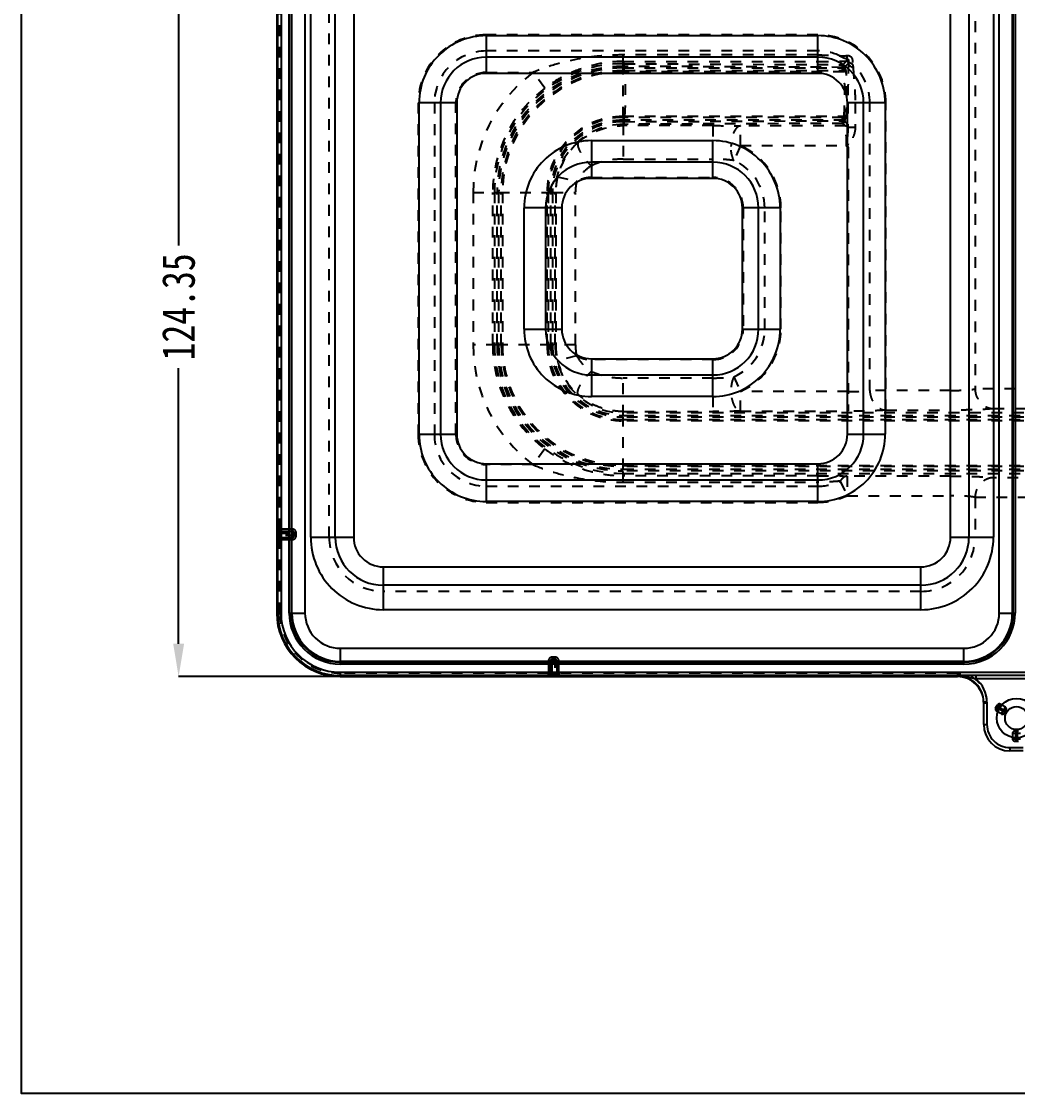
# Model space of a CAD drawing. Header units: millimetres. Extents: x 564 to 2602, y -1989 to 1042.
# Drawn here: x 634.2 to 785.9, y -61 to 102.4 of the extents above; entities that cross this region are included whole.
import ezdxf

# ---------------------------------------------------------------- set-up
doc = ezdxf.new("R2010")
doc.units = ezdxf.units.MM
doc.header["$LTSCALE"] = 16.335
doc.header["$PDMODE"] = 3
doc.header["$PDSIZE"] = 0.3125
doc.linetypes.add('HIDDEN', pattern=[0.2, 0.1, -0.1])
doc.layers.get('0').update_dxf_attribs({"linetype": 'CONTINUOUS'})
doc.layers.get('Defpoints').update_dxf_attribs({"linetype": 'CONTINUOUS'})
doc.layers.add('DEFAULT_2', color=8, linetype='HIDDEN')
doc.styles.get("Standard").update_dxf_attribs({"font": 'txt', "width": 0.8})
doc.dimstyles.get("Standard").update_dxf_attribs({"dimtxt": 0.15625, "dimasz": 0.1875, "dimexe": 0.125, "dimexo": 0.0625, "dimtad": 0, "dimtih": 1, "dimtoh": 1, "dimdsep": 46, "dimtxsty": 'Standard', "dimcen": 0.09, "dimadec": 0, "dimazin": 0, "dimtp": 0.01, "dimtm": 0.01, "dimtfac": 1, "dimtofl": 0, "dimtmove": 0, "dimatfit": 3, "dimfxl": 0, "dimtolj": 1, "dimarcsym": 0})

# ---------------------------------------------------------------- blocks, each defined once
blk = doc.blocks.new('*D3')
at = {"color": 6, "lineweight": -2}
for p, q in [((682.75, 126.92), (658.14, 126.92)), ((658.14, 121.92), (658.14, 68.25)), ((658.14, 7.57), (658.14, 49.58)), ((682.75, 2.57), (658.14, 2.57))]:
    blk.add_line(p, q, dxfattribs=at)
at = {"color": 6}
for points in [[(657.31, 121.92), (658.97, 121.92), (658.14, 126.92)], [(657.31, 7.57), (658.97, 7.57), (658.14, 2.57)]]:
    blk.add_solid(points, dxfattribs=at)
at = {"layer": 'Defpoints', "color": 0}
for p in [(682.75, 126.92), (658.14, 2.57), (682.75, 2.57)]:
    blk.add_point(p, dxfattribs=at)
at = {"color": 4, "insert": (658.14, 58.91), "char_height": 5, "attachment_point": 5, "rotation": 90}
blk.add_mtext('\\A1;124.35', dxfattribs=at)

msp = doc.modelspace()

# ---------------------------------------------------------------- linework, layer by layer
at = {"color": 7, "linetype": 'Continuous'}
for p, q in [((673.079, 117.248), (673.079, 12.248)), ((673.236, 12.248), (673.236, 117.248)), ((673.735, 117.248), (673.735, 12.248)), ((674.968, 12.248), (674.968, 117.248)), ((675.268, 117.248), (675.268, 12.248)), ((675.389, 12.248), (675.389, 117.248)), ((677.386, 117.248), (677.386, 12.248)), ((783.119, 12.248), (783.119, 117.248)), ((785.116, 117.248), (785.116, 12.248)), ((785.238, 12.248), (785.238, 117.248)), ((785.537, 117.248), (785.537, 12.248)), ((678.264, 23.798), (678.264, 105.698)), ((682, 23.798), (682, 105.698)), ((684.803, 105.698), (684.803, 23.798)), ((775.703, 23.798), (775.703, 105.698)), ((778.505, 105.698), (778.505, 23.798)), ((782.241, 105.698), (782.241, 23.798)), ((705.003, 100.242), (705.003, 94.498)), ((705.003, 100.242), (755.503, 100.242)), ((755.503, 94.498), (755.503, 100.242)), ((755.503, 96.96), (705.003, 96.96)), ((755.503, 94.498), (705.003, 94.498)), ((694.758, 39.498), (694.758, 89.998)), ((700.503, 89.998), (694.758, 89.998)), ((698.041, 89.998), (698.041, 39.498)), ((700.503, 89.998), (700.503, 39.498)), ((760.003, 39.498), (760.003, 89.998)), ((765.747, 89.998), (760.003, 89.998)), ((762.465, 39.498), (762.465, 89.998)), ((765.747, 89.998), (765.747, 39.498)), ((721.003, 84.242), (721.003, 78.498)), ((721.003, 84.242), (739.503, 84.242)), ((739.503, 78.498), (739.503, 84.242)), ((739.503, 80.96), (721.003, 80.96)), ((739.503, 78.498), (721.003, 78.498)), ((710.758, 55.498), (710.758, 73.998)), ((716.503, 73.998), (710.758, 73.998)), ((714.041, 73.998), (714.041, 55.498)), ((716.503, 73.998), (716.503, 55.498)), ((744.003, 55.498), (744.003, 73.998)), ((749.747, 73.998), (744.003, 73.998)), ((746.465, 55.498), (746.465, 73.998)), ((749.747, 73.998), (749.747, 55.498)), ((710.758, 55.498), (716.503, 55.498)), ((744.003, 55.498), (749.747, 55.498)), ((721.003, 50.998), (721.003, 45.253)), ((721.003, 50.998), (739.503, 50.998)), ((739.503, 45.253), (739.503, 50.998)), ((721.003, 48.536), (739.503, 48.536)), ((739.503, 45.253), (721.003, 45.253)), ((694.758, 39.498), (700.503, 39.498)), ((760.003, 39.498), (765.747, 39.498)), ((705.003, 34.998), (705.003, 29.253)), ((705.003, 34.998), (755.503, 34.998)), ((755.503, 29.253), (755.503, 34.998)), ((705.003, 32.536), (755.503, 32.536)), ((755.503, 29.253), (705.003, 29.253)), ((678.264, 23.798), (684.803, 23.798)), ((775.703, 23.798), (782.241, 23.798)), ((689.303, 19.298), (689.303, 12.759)), ((689.303, 19.298), (771.203, 19.298)), ((771.203, 12.759), (771.203, 19.298)), ((771.203, 16.496), (689.303, 16.496)), ((673.079, 12.248), (673.735, 12.248)), ((674.968, 12.248), (677.386, 12.248)), ((771.203, 12.759), (689.303, 12.759)), ((783.119, 12.248), (785.537, 12.248)), ((682.753, 6.882), (682.753, 4.463)), ((682.753, 6.882), (777.753, 6.882)), ((777.753, 4.463), (777.753, 6.882)), ((777.753, 4.884), (682.753, 4.884)), ((682.753, 4.763), (777.753, 4.763)), ((777.753, 4.463), (682.753, 4.463)), ((682.753, 3.231), (682.753, 2.574)), ((682.753, 3.231), (888.753, 3.231)), ((888.753, 2.731), (682.753, 2.731)), ((682.753, 2.574), (776.753, 2.574)), ((776.753, 2.574), (776.753, 2.689)), ((779.537, 2.723), (779.537, 2.223)), ((791.968, 2.223), (779.537, 2.223)), ((781.253, -1.314), (780.753, -1.314)), ((780.753, -4.752), (780.753, -1.314)), ((781.253, -1.314), (781.253, -4.752)), ((780.753, -4.752), (781.253, -4.752)), ((784.753, -8.252), (786.753, -8.252)), ((784.753, -8.252), (784.753, -8.752)), ((786.753, -8.752), (784.753, -8.752))]:
    msp.add_line(p, q, dxfattribs=at)
msp.add_lwpolyline([(634.203, 193.293), (1256.991, 193.293), (1256.991, -60.969), (634.203, -60.969)], close=True)
for radius in [3, 1.75]:
    msp.add_circle((785.753, -3.752), radius, dxfattribs=at)
for centre, radius, start, end in [((705.003, 89.998), 10.245, 89.99966, 180.00034), ((755.503, 89.998), 10.245, 359.99966, 90.00034), ((705.003, 89.998), 6.962, 90, 180), ((755.503, 89.998), 6.962, 0, 90), ((705.003, 89.998), 4.5, 89.99994, 180.00006), ((755.503, 89.998), 4.5, 359.99994, 90.00006), ((721.003, 73.998), 10.245, 89.99966, 180.00034), ((739.503, 73.998), 10.245, 359.99966, 90.00034), ((721.003, 73.998), 6.962, 90, 180), ((739.503, 73.998), 6.962, 0, 90), ((721.003, 73.998), 4.5, 89.99994, 180.00006), ((739.503, 73.998), 4.5, 359.99994, 90.00006), ((721.003, 55.498), 10.245, 179.99966, 270.00034), ((721.003, 55.498), 6.962, 180, 270), ((721.003, 55.498), 4.5, 179.99994, 270.00006), ((739.503, 55.498), 10.245, 269.99966, 0.00034), ((739.503, 55.498), 6.962, 270, 360), ((739.503, 55.498), 4.5, 269.99994, 0.00006), ((705.003, 39.498), 10.245, 179.99966, 270.00034), ((705.003, 39.498), 6.962, 180, 270), ((705.003, 39.498), 4.5, 179.99994, 270.00006), ((755.503, 39.498), 10.245, 269.99966, 0.00034), ((755.503, 39.498), 6.962, 270, 360), ((755.503, 39.498), 4.5, 269.99994, 0.00006), ((689.303, 23.798), 11.038, 179.99965, 270.00035), ((689.303, 23.798), 7.302, 180, 270), ((689.303, 23.798), 4.5, 179.99994, 270.00006), ((771.203, 23.798), 11.038, 269.99965, 0.00035), ((771.203, 23.798), 7.302, 270, 0), ((771.203, 23.798), 4.5, 269.99994, 0.00006), ((682.753, 12.248), 9.674, 180, 270), ((682.753, 12.248), 9.517, 180, 270), ((682.753, 12.248), 9.017, 180.00001, 269.99999), ((682.753, 12.248), 7.785, 179.99994, 270.00006), ((682.753, 12.248), 7.485, 180, 270), ((682.753, 12.248), 7.363, 180, 270), ((682.753, 12.248), 5.366, 179.99993, 270.00007), ((777.753, 12.248), 7.785, 269.99994, 0.00006), ((777.753, 12.248), 7.485, 270, 0), ((777.753, 12.248), 7.363, 270, 0), ((777.753, 12.248), 5.366, 269.99993, 0.00007), ((776.753, -1.308), 3.997, 359.98815, 90.00113), ((776.751, -1.427), 4.001, 1.59723, 89.98093), ((776.748, -1.314), 4.504, 359.99841, 51.74414), ((784.753, -4.752), 4, 180, 270), ((784.753, -4.752), 3.5, 179.99937, 270.00063)]:
    msp.add_arc(centre, radius, start, end, dxfattribs=at)
msp.add_open_spline([(776.753, 2.689), (776.986, 2.691), (777.456, 2.671), (778.156, 2.577), (778.849, 2.418), (779.311, 2.301), (779.537, 2.223)], degree=3, knots=[0, 0, 0, 0, 0.2475796, 0.4961382, 0.7466729, 1, 1, 1, 1], dxfattribs=at)
at = {"layer": 'DEFAULT_2', "color": 8, "linetype": 'HIDDEN'}
for p, q in [((681.066, 23.798), (681.066, 105.698)), ((779.439, 105.698), (779.439, 46.407)), ((673.578, 25.048), (673.578, 104.448)), ((705.003, 100.242), (705.003, 100.369)), ((755.503, 100.369), (705.003, 100.369)), ((755.503, 100.369), (755.503, 100.242)), ((755.503, 97.907), (705.003, 97.907)), ((725.853, 95.968), (725.853, 97.301)), ((755.503, 97.301), (725.853, 97.301)), ((725.835, 95.568), (725.835, 95.324)), ((725.835, 95.324), (759.585, 95.324)), ((725.853, 96.312), (755.503, 96.312)), ((725.853, 87.771), (725.853, 94.924)), ((726.067, 94.741), (725.939, 94.925)), ((726.01, 95.324), (726.01, 95.568)), ((759.259, 95.415), (726.01, 95.568)), ((726.042, 94.924), (759.288, 94.924)), ((726.044, 95.967), (759.29, 95.815)), ((759.259, 95.415), (759.259, 95.324)), ((759.585, 95.415), (759.259, 95.415)), ((759.442, 94.741), (759.288, 94.924)), ((759.29, 95.815), (759.847, 96.372)), ((759.585, 95.324), (759.585, 95.415)), ((760.147, 96.073), (759.59, 95.515)), ((759.59, 95.224), (759.743, 95.041)), ((705.003, 94.625), (712.112, 94.625)), ((713.912, 92.23), (712.112, 94.625)), ((759.442, 94.741), (725.853, 94.741)), ((694.631, 89.998), (694.631, 39.498)), ((694.631, 89.998), (694.758, 89.998)), ((697.093, 89.998), (697.093, 39.498)), ((700.376, 39.498), (700.376, 89.998)), ((760.078, 89.998), (760.078, 86.255)), ((761.181, 89.998), (761.181, 86.255)), ((763.412, 46.171), (763.412, 89.998)), ((765.747, 89.998), (765.874, 89.998)), ((765.874, 43.175), (765.874, 89.998)), ((725.835, 87.372), (725.835, 87.127)), ((759.585, 87.372), (725.835, 87.372)), ((725.853, 87.954), (759.442, 87.954)), ((725.853, 86.728), (725.853, 81.43)), ((725.939, 87.771), (726.067, 87.954)), ((726.01, 87.128), (726.01, 87.372)), ((726.01, 87.128), (759.259, 87.28)), ((759.288, 87.771), (726.042, 87.771)), ((759.29, 86.881), (726.044, 86.728)), ((759.259, 87.372), (759.259, 87.28)), ((759.585, 87.28), (759.259, 87.28)), ((759.288, 87.771), (759.442, 87.954)), ((759.693, 86.478), (759.29, 86.881)), ((759.585, 87.28), (759.585, 87.372)), ((759.743, 87.655), (759.59, 87.472)), ((759.59, 87.18), (759.993, 86.777)), ((739.503, 86.529), (725.853, 86.529)), ((739.503, 86.529), (739.503, 84.242)), ((743.701, 83.482), (743.701, 86.478)), ((759.693, 86.478), (743.701, 86.478)), ((761.181, 86.255), (760.078, 86.255)), ((743.701, 83.482), (742.704, 81.23)), ((743.7, 83.482), (759.865, 83.482)), ((760.13, 83.229), (760.13, 43.018)), ((725.853, 81.43), (739.503, 81.43)), ((715.849, 78.744), (718.762, 78.046)), ((721.003, 78.625), (739.503, 78.625)), ((702.986, 76.348), (702.986, 53.148)), ((702.986, 76.348), (706.632, 76.348)), ((705.982, 53.148), (705.982, 76.348)), ((706.233, 76.348), (706.233, 53.148)), ((706.632, 53.148), (706.632, 76.348)), ((706.877, 76.348), (706.877, 53.148)), ((706.877, 76.348), (714.828, 76.348)), ((707.276, 53.148), (707.276, 76.348)), ((707.459, 76.348), (707.459, 53.148)), ((714.246, 53.148), (714.246, 76.348)), ((714.429, 76.348), (714.429, 53.148)), ((714.828, 53.148), (714.828, 76.348)), ((715.073, 76.348), (715.073, 53.148)), ((715.073, 76.348), (718.562, 76.348)), ((715.472, 53.148), (715.472, 76.348)), ((715.566, 76.348), (715.566, 53.148)), ((718.562, 53.148), (718.562, 76.348)), ((744.13, 73.998), (744.13, 55.498)), ((747.412, 55.498), (747.412, 73.998)), ((749.747, 73.998), (749.874, 73.998)), ((749.874, 55.498), (749.874, 73.998)), ((749.874, 55.498), (749.747, 55.498)), ((706.632, 53.148), (702.986, 53.148)), ((714.828, 53.148), (706.877, 53.148)), ((718.562, 53.148), (715.073, 53.148)), ((718.762, 51.449), (715.849, 50.752)), ((739.503, 50.871), (721.003, 50.871)), ((725.853, 42.368), (725.853, 48.066)), ((739.503, 48.066), (725.853, 48.066)), ((742.704, 48.265), (743.701, 46.014)), ((743.701, 43.018), (743.701, 46.014)), ((760.13, 46.014), (743.701, 46.014)), ((775.703, 46.171), (763.412, 46.171)), ((792.066, 46.407), (779.439, 46.407)), ((739.503, 45.253), (739.503, 42.966)), ((725.853, 42.966), (739.503, 42.966)), ((845.653, 42.768), (725.853, 42.768)), ((743.701, 43.018), (760.131, 43.018)), ((765.874, 43.175), (775.704, 43.175)), ((782.241, 43.411), (789.264, 43.411)), ((725.853, 42.368), (845.653, 42.368)), ((725.853, 34.172), (725.853, 42.124)), ((845.653, 42.124), (725.853, 42.124)), ((725.853, 41.724), (845.653, 41.724)), ((845.653, 41.541), (725.853, 41.541)), ((694.758, 39.498), (694.631, 39.498)), ((713.912, 37.265), (712.112, 34.871)), ((712.112, 34.871), (705.003, 34.871)), ((725.853, 34.754), (845.653, 34.754)), ((845.653, 34.571), (725.853, 34.571)), ((725.853, 34.172), (845.653, 34.172)), ((725.853, 32.195), (725.853, 33.927)), ((845.653, 33.927), (725.853, 33.927)), ((725.853, 33.528), (845.653, 33.528)), ((755.503, 33.183), (725.853, 33.183)), ((775.704, 33.12), (759.942, 33.12)), ((759.942, 33.12), (759.942, 30.124)), ((789.264, 32.885), (782.241, 32.885)), ((705.003, 31.588), (755.503, 31.588)), ((725.853, 32.195), (755.503, 32.195)), ((758.888, 32.35), (759.942, 30.124)), ((759.942, 30.124), (775.703, 30.124)), ((779.439, 29.889), (792.066, 29.889)), ((779.439, 29.889), (779.439, 23.798)), ((705.003, 29.126), (705.003, 29.253)), ((705.003, 29.126), (755.503, 29.126)), ((755.503, 29.253), (755.503, 29.126)), ((673.553, 23.748), (673.553, 24.748)), ((673.553, 24.748), (675.453, 24.748)), ((675.453, 25.048), (673.578, 25.048)), ((675.453, 25.048), (675.453, 23.448)), ((673.187, 24.448), (673.187, 24.048)), ((673.187, 24.448), (676.053, 24.448)), ((676.053, 24.048), (673.187, 24.048)), ((673.253, 24.448), (673.253, 24.048)), ((673.553, 23.748), (675.453, 23.748)), ((673.578, 12.248), (673.578, 23.448)), ((673.578, 23.448), (675.453, 23.448)), ((675.753, 24.448), (675.753, 24.048)), ((676.053, 24.048), (676.053, 24.448)), ((771.203, 15.562), (689.303, 15.562)), ((714.453, 4.949), (714.453, 3.074)), ((714.453, 4.948), (716.052, 4.948)), ((714.753, 4.948), (714.753, 3.048)), ((715.053, 2.682), (715.053, 5.548)), ((715.453, 5.548), (715.053, 5.548)), ((715.453, 5.248), (715.053, 5.248)), ((715.453, 5.548), (715.453, 2.682)), ((715.753, 4.948), (715.753, 3.048)), ((716.052, 3.074), (716.052, 4.949)), ((714.453, 3.074), (682.753, 3.074)), ((715.753, 3.048), (714.753, 3.048)), ((715.453, 2.748), (715.053, 2.748)), ((715.453, 2.682), (715.053, 2.682)), ((776.754, 3.074), (716.052, 3.074)), ((776.753, 3.074), (776.753, 2.689)), ((780.753, -1.429), (781.253, -1.429)), ((782.681, -2.672), (783.281, -1.633)), ((784.061, -2.083), (783.281, -1.633)), ((782.572, -2.262), (782.872, -1.742)), ((782.672, -2.089), (783.971, -2.839)), ((783.461, -3.122), (782.681, -2.672)), ((782.772, -1.916), (784.071, -2.666)), ((783.461, -3.122), (784.061, -2.083)), ((784.171, -2.492), (783.871, -3.012)), ((785.153, -6.052), (786.353, -6.052)), ((785.153, -6.052), (785.153, -6.952)), ((786.053, -5.752), (785.453, -5.752)), ((785.653, -7.252), (785.653, -5.752)), ((785.853, -5.752), (785.853, -7.252)), ((786.353, -6.952), (785.153, -6.952)), ((785.453, -7.252), (786.053, -7.252))]:
    msp.add_line(p, q, dxfattribs=at)
for centre, radius, start, end in [((705.003, 89.998), 10.372, 89.99971, 180.00029), ((755.503, 89.998), 10.372, 0.00011, 90.00027), ((705.003, 89.998), 7.91, 90, 180), ((755.503, 89.998), 7.91, 64.65633, 90), ((725.853, 76.348), 19.62, 90, 180), ((725.853, 76.348), 19.22, 90.05164, 179.99995), ((725.853, 76.348), 18.976, 90.0523, 179.99999), ((725.853, 76.348), 18.577, 90, 180), ((725.836, 63.92), 31.649, 89.68498, 90.00055), ((725.837, 51.052), 44.916, 89.73477, 89.9795), ((725.835, 132.956), 38.032, 270.026, 270.15598), ((726.042, 132.907), 37.983, 269.84387, 269.99985), ((759.289, 95.225), 0.301, 269.89848, 359.75885), ((759.289, 95.514), 0.301, 0.18408, 89.81505), ((759.846, 96.072), 0.301, 0.1863, 89.8152), ((755.503, 89.998), 7.91, 0.00053, 48.37646), ((705.003, 89.998), 4.627, 89.99999, 180.00001), ((725.853, 76.348), 22.866, 126.93628, 179.99997), ((725.853, 76.348), 18.393, 90, 180), ((725.853, 76.348), 19.87, 126.93628, 180), ((725.853, 76.348), 11.607, 90, 180), ((725.853, 76.348), 11.423, 90, 180), ((725.853, 76.348), 11.024, 90.09003, 180.0001), ((725.853, 76.348), 10.78, 90.09207, 180.00005), ((725.853, 76.348), 10.38, 90, 180), ((725.836, 118.774), 31.646, 269.99941, 270.315), ((725.835, 49.738), 38.033, 89.84401, 89.97399), ((725.837, 131.574), 44.846, 270.02013, 270.26524), ((726.042, 49.793), 37.979, 90.00014, 90.15614), ((759.289, 87.471), 0.301, 0.23687, 90.10582), ((759.289, 87.181), 0.301, 270.1892, 359.81095), ((759.692, 86.778), 0.301, 270.19305, 359.83696), ((725.645, 76.398), 10.073, 131.27901, 166.53095), ((739.503, 73.998), 10.372, 0.00036, 66.12559), ((739.503, 73.998), 7.91, 0.00049, 66.12262), ((725.853, 76.348), 10.287, 166.52976, 180), ((721.003, 73.998), 4.627, 90, 118.96148), ((739.503, 73.998), 4.627, 359.9999, 90.0001), ((725.853, 76.348), 7.291, 166.52973, 180), ((739.503, 55.498), 4.627, 269.99999, 0.00001), ((739.503, 55.498), 7.91, 293.88407, 0), ((739.503, 55.498), 10.372, 293.87836, 0), ((725.853, 53.148), 22.866, 180.00003, 233.06372), ((725.853, 53.148), 19.87, 180, 233.06372), ((725.853, 53.148), 19.62, 180, 270), ((725.853, 53.148), 19.22, 180.00005, 269.99995), ((725.853, 53.148), 18.976, 180.00002, 269.99998), ((725.853, 53.148), 18.577, 180, 270), ((725.853, 53.148), 18.393, 180, 270), ((725.853, 53.148), 11.607, 180, 270), ((725.853, 53.148), 11.423, 180, 270), ((725.853, 53.148), 11.024, 179.99991, 270.00009), ((725.853, 53.148), 10.78, 179.99996, 270.00004), ((725.853, 53.148), 10.38, 180, 270), ((725.853, 53.148), 10.287, 180, 193.47026), ((725.853, 53.148), 7.291, 180, 193.47028), ((725.644, 53.098), 10.073, 193.46829, 228.72176), ((721.003, 55.498), 4.627, 241.03854, 269.99998), ((705.003, 39.498), 10.372, 180.00011, 270.00027), ((705.003, 39.498), 7.91, 180.00049, 270), ((705.003, 39.498), 4.627, 179.9999, 270.0001), ((755.503, 39.498), 7.91, 270, 295.34478), ((755.503, 39.498), 10.372, 270, 295.34372), ((673.553, 24.448), 0.3, 89.99938, 180), ((675.453, 24.448), 0.6, 359.99986, 89.93459), ((675.453, 24.448), 0.3, 0, 90), ((673.553, 24.048), 0.3, 180, 270), ((675.453, 24.048), 0.6, 270.06505, 0.00049), ((675.453, 24.048), 0.3, 270, 0), ((689.303, 23.798), 8.236, 180, 270), ((771.203, 23.798), 8.236, 270, 0), ((682.753, 12.248), 9.174, 180.00001, 269.99999), ((715.053, 4.948), 0.6, 89.999, 179.93545), ((715.053, 4.948), 0.3, 90, 180), ((715.453, 4.948), 0.6, 0.06541, 90.00025), ((715.453, 4.948), 0.3, 0, 90), ((715.053, 3.048), 0.3, 180, 270), ((715.453, 3.048), 0.3, 270, 0.00062), ((776.782, -1.43), 3.971, 0.00634, 1.64651), ((783.131, -1.892), 0.3, 60, 150), ((782.831, -2.412), 0.3, 150, 240), ((783.611, -2.862), 0.3, 240, 330), ((783.911, -2.342), 0.3, 330, 60), ((785.453, -6.052), 0.3, 90, 180), ((785.453, -6.952), 0.3, 180, 270)]:
    msp.add_arc(centre, radius, start, end, dxfattribs=at)
for points, knots in [([(725.853, 97.301), (724.676, 97.304), (722.326, 97.193), (718.836, 96.701), (715.408, 95.883), (713.188, 95.097), (712.112, 94.625)], [0, 0, 0, 0, 0.2505182, 0.5001124, 0.7496488, 1, 1, 1, 1]), ([(755.503, 97.301), (756.097, 97.301), (757.227, 97.267), (758.354, 97.185), (758.888, 97.146)], [0, 0, 0, 0, 0.526024, 1, 1, 1, 1]), ([(758.888, 97.146), (758.972, 97.145), (759.311, 97.147), (759.65, 97.177), (759.902, 97.217)], [0, 0, 0, 0, 0.245725, 1, 1, 1, 1]), ([(759.847, 96.372), (759.863, 96.38), (759.893, 96.412), (759.949, 96.51), (759.987, 96.598), (760.009, 96.664)], [0, 0, 0, 0, 0.1556238, 0.3775861, 1, 1, 1, 1]), ([(759.902, 97.217), (759.982, 97.23), (760.153, 97.235), (760.401, 97.149), (760.594, 96.968), (760.711, 96.743), (760.769, 96.513), (760.793, 96.235), (760.777, 96.035), (760.756, 95.91)], [0, 0, 0, 0, 0.1314296, 0.2715873, 0.4133689, 0.5496061, 0.6772686, 0.7954121, 1, 1, 1, 1]), ([(759.902, 97.217), (759.905, 97.108), (759.922, 96.92), (759.971, 96.733), (760.009, 96.664)], [0, 0, 0, 0, 0.5817644, 1, 1, 1, 1]), ([(760.009, 96.664), (760.019, 96.668), (760.047, 96.67), (760.096, 96.646), (760.13, 96.594), (760.152, 96.536), (760.168, 96.471), (760.177, 96.399), (760.178, 96.343), (760.178, 96.318)], [0, 0, 0, 0, 0.0730884, 0.1840757, 0.359196, 0.4948283, 0.6146293, 0.8235496, 1, 1, 1, 1]), ([(725.853, 96.312), (724.794, 96.312), (722.677, 96.133), (719.582, 95.344), (716.619, 94.057), (714.788, 92.888), (713.912, 92.23)], [0, 0, 0, 0, 0.2474893, 0.4942806, 0.7437929, 1, 1, 1, 1]), ([(725.835, 95.568), (725.837, 95.618), (725.839, 95.709), (725.843, 95.818), (725.846, 95.889), (725.847, 95.927), (725.85, 95.952), (725.851, 95.964), (725.853, 95.968)], [0, 0, 0, 0, 0.3702575, 0.6887575, 0.8133152, 0.9086088, 0.9715225, 1, 1, 1, 1]), ([(725.853, 94.924), (725.851, 94.928), (725.85, 94.941), (725.848, 94.966), (725.846, 95.004), (725.843, 95.075), (725.839, 95.183), (725.837, 95.275), (725.835, 95.324)], [0, 0, 0, 0, 0.0299721, 0.0939386, 0.1897854, 0.3144026, 0.6317975, 1, 1, 1, 1]), ([(725.922, 95.324), (725.922, 95.276), (725.923, 95.185), (725.925, 95.077), (725.929, 95.003), (725.932, 94.965), (725.935, 94.941), (725.937, 94.928), (725.939, 94.925)], [0, 0, 0, 0, 0.3570898, 0.6847927, 0.8115956, 0.9073856, 0.9706152, 1, 1, 1, 1]), ([(726.01, 95.568), (726.01, 95.619), (726.012, 95.711), (726.018, 95.819), (726.025, 95.887), (726.03, 95.925), (726.036, 95.95), (726.04, 95.965), (726.044, 95.967)], [0, 0, 0, 0, 0.3821359, 0.6839173, 0.8005068, 0.8971944, 0.9654204, 1, 1, 1, 1]), ([(726.042, 94.924), (726.039, 94.927), (726.035, 94.94), (726.029, 94.965), (726.023, 95.003), (726.016, 95.076), (726.011, 95.185), (726.01, 95.276), (726.01, 95.324)], [0, 0, 0, 0, 0.032044, 0.096285, 0.1923309, 0.3188622, 0.6449764, 1, 1, 1, 1]), ([(755.503, 96.312), (756.254, 96.312), (757.702, 96.321), (759.151, 96.349), (759.847, 96.372)], [0, 0, 0, 0, 0.5186674, 1, 1, 1, 1]), ([(759.259, 95.415), (759.259, 95.465), (759.261, 95.556), (759.266, 95.665), (759.272, 95.737), (759.277, 95.775), (759.283, 95.799), (759.286, 95.812), (759.29, 95.815)], [0, 0, 0, 0, 0.3680524, 0.684994, 0.8092472, 0.9047259, 0.9686112, 1, 1, 1, 1]), ([(759.288, 94.924), (759.285, 94.927), (759.281, 94.941), (759.276, 94.965), (759.271, 95.004), (759.265, 95.075), (759.26, 95.183), (759.259, 95.275), (759.259, 95.324)], [0, 0, 0, 0, 0.0327146, 0.0976133, 0.1936367, 0.3179612, 0.6338721, 1, 1, 1, 1]), ([(759.743, 95.041), (759.743, 94.964), (759.679, 94.805), (759.519, 94.741), (759.442, 94.741)], [0, 0, 0, 0, 0.497956, 1, 1, 1, 1]), ([(759.59, 95.515), (759.587, 95.513), (759.588, 95.501), (759.585, 95.481), (759.585, 95.45), (759.585, 95.428), (759.585, 95.415)], [0, 0, 0, 0, 0.0921429, 0.3119188, 0.6294986, 1, 1, 1, 1]), ([(759.585, 95.324), (759.585, 95.311), (759.585, 95.289), (759.585, 95.258), (759.588, 95.238), (759.587, 95.226), (759.59, 95.224)], [0, 0, 0, 0, 0.3674586, 0.6841483, 0.9046327, 1, 1, 1, 1]), ([(759.743, 87.655), (759.752, 87.666), (759.765, 87.703), (759.782, 87.774), (759.799, 87.876), (759.823, 88.072), (759.849, 88.388), (759.875, 88.843), (759.897, 89.387), (759.913, 90.001), (759.923, 90.662), (759.926, 91.348), (759.923, 92.034), (759.913, 92.695), (759.897, 93.309), (759.875, 93.853), (759.849, 94.308), (759.823, 94.624), (759.799, 94.82), (759.782, 94.922), (759.765, 94.992), (759.752, 95.029), (759.743, 95.041)], [0, 0, 0, 0, 0.0058369, 0.0155953, 0.0294631, 0.0475161, 0.0955337, 0.1578244, 0.2321614, 0.3159973, 0.4063431, 0.5000013, 0.5936595, 0.6840051, 0.7678409, 0.8421776, 0.9044682, 0.9524853, 0.9705372, 0.9844038, 0.9941617, 1, 1, 1, 1]), ([(760.16, 96.091), (760.12, 95.123), (760.085, 93.091), (760.077, 91.06), (760.078, 89.998)], [0, 0, 0, 0, 0.477077, 1, 1, 1, 1]), ([(760.16, 96.091), (760.159, 96.089), (760.155, 96.083), (760.151, 96.076), (760.147, 96.073)], [0, 0, 0, 0, 0.2905258, 1, 1, 1, 1]), ([(760.178, 96.318), (760.177, 96.297), (760.175, 96.222), (760.17, 96.146), (760.16, 96.091)], [0, 0, 0, 0, 0.2712237, 1, 1, 1, 1]), ([(760.876, 95.317), (760.78, 95.356), (760.599, 95.448), (760.369, 95.629), (760.213, 95.848), (760.165, 96.013), (760.16, 96.091)], [0, 0, 0, 0, 0.2816211, 0.546968, 0.7858212, 1, 1, 1, 1]), ([(760.756, 95.91), (760.693, 95.929), (760.47, 96.01), (760.262, 96.166), (760.178, 96.318)], [0, 0, 0, 0, 0.2744418, 1, 1, 1, 1]), ([(760.756, 95.91), (760.772, 95.863), (760.832, 95.67), (760.868, 95.469), (760.876, 95.317)], [0, 0, 0, 0, 0.2474232, 1, 1, 1, 1]), ([(760.876, 95.317), (760.917, 94.497), (761.03, 93.211), (761.154, 91.439), (761.181, 90.483), (761.181, 89.998)], [0, 0, 0, 0, 0.4622618, 0.7267235, 1, 1, 1, 1]), ([(726.067, 87.954), (726.075, 87.964), (726.085, 87.999), (726.098, 88.063), (726.11, 88.158), (726.122, 88.28), (726.134, 88.429), (726.151, 88.678), (726.168, 89.047), (726.185, 89.546), (726.197, 90.11), (726.205, 90.718), (726.207, 91.348), (726.205, 91.978), (726.197, 92.586), (726.185, 93.149), (726.168, 93.649), (726.151, 94.017), (726.134, 94.267), (726.122, 94.416), (726.11, 94.538), (726.098, 94.632), (726.085, 94.697), (726.075, 94.731), (726.067, 94.741)], [0, 0, 0, 0, 0.0055796, 0.0153105, 0.0292546, 0.047353, 0.0694452, 0.0953311, 0.1576068, 0.2319845, 0.3158667, 0.4062728, 0.5000053, 0.5937377, 0.6841438, 0.7680259, 0.8424037, 0.9046789, 0.9305643, 0.9526565, 0.9707564, 0.9847043, 0.9944373, 1, 1, 1, 1]), ([(759.599, 91.348), (759.599, 91.56), (759.597, 91.978), (759.589, 92.585), (759.575, 93.149), (759.556, 93.649), (759.536, 94.017), (759.518, 94.267), (759.504, 94.416), (759.49, 94.538), (759.476, 94.632), (759.461, 94.697), (759.45, 94.731), (759.442, 94.741)], [0, 0, 0, 0, 0.1873279, 0.3680217, 0.5356784, 0.684403, 0.8089198, 0.8607342, 0.9049299, 0.9411683, 0.9691745, 0.9887393, 1, 1, 1, 1]), ([(759.442, 87.954), (759.45, 87.964), (759.461, 87.999), (759.476, 88.063), (759.49, 88.158), (759.504, 88.28), (759.518, 88.429), (759.536, 88.679), (759.556, 89.047), (759.575, 89.547), (759.589, 90.11), (759.597, 90.718), (759.599, 91.135), (759.599, 91.348)], [0, 0, 0, 0, 0.0112649, 0.0308263, 0.0588317, 0.0950733, 0.139267, 0.1910796, 0.3155992, 0.4643228, 0.6319781, 0.8126735, 1, 1, 1, 1]), ([(725.853, 87.771), (725.851, 87.768), (725.85, 87.755), (725.847, 87.73), (725.845, 87.692), (725.842, 87.62), (725.838, 87.512), (725.836, 87.421), (725.835, 87.372)], [0, 0, 0, 0, 0.0300921, 0.0941024, 0.1899547, 0.3145496, 0.6318697, 1, 1, 1, 1]), ([(725.835, 87.127), (725.836, 87.078), (725.838, 86.986), (725.842, 86.878), (725.845, 86.806), (725.847, 86.768), (725.85, 86.744), (725.851, 86.731), (725.853, 86.728)], [0, 0, 0, 0, 0.370218, 0.6886619, 0.8131966, 0.9084875, 0.9714281, 1, 1, 1, 1]), ([(725.923, 87.372), (725.923, 87.419), (725.924, 87.511), (725.926, 87.619), (725.93, 87.692), (725.932, 87.731), (725.935, 87.755), (725.937, 87.768), (725.939, 87.771)], [0, 0, 0, 0, 0.3571219, 0.6848261, 0.8116182, 0.9073934, 0.9706097, 1, 1, 1, 1]), ([(726.01, 87.372), (726.01, 87.42), (726.011, 87.511), (726.016, 87.619), (726.023, 87.692), (726.029, 87.731), (726.035, 87.755), (726.039, 87.769), (726.042, 87.771)], [0, 0, 0, 0, 0.3550236, 0.6811378, 0.8076691, 0.903715, 0.967956, 1, 1, 1, 1]), ([(726.044, 86.728), (726.041, 86.731), (726.037, 86.744), (726.031, 86.768), (726.025, 86.806), (726.017, 86.879), (726.012, 86.988), (726.01, 87.08), (726.01, 87.128)], [0, 0, 0, 0, 0.0308246, 0.0940679, 0.1895291, 0.315968, 0.6432691, 1, 1, 1, 1]), ([(759.259, 87.372), (759.259, 87.421), (759.26, 87.512), (759.265, 87.62), (759.271, 87.692), (759.276, 87.73), (759.281, 87.755), (759.285, 87.769), (759.288, 87.771)], [0, 0, 0, 0, 0.3661264, 0.6820346, 0.8063589, 0.9023833, 0.9672819, 1, 1, 1, 1]), ([(759.29, 86.881), (759.286, 86.883), (759.283, 86.897), (759.277, 86.921), (759.272, 86.959), (759.266, 87.031), (759.261, 87.139), (759.259, 87.231), (759.259, 87.28)], [0, 0, 0, 0, 0.0313822, 0.0952702, 0.1907514, 0.3150052, 0.6319468, 1, 1, 1, 1]), ([(759.442, 87.954), (759.519, 87.954), (759.679, 87.891), (759.743, 87.731), (759.743, 87.655)], [0, 0, 0, 0, 0.5020453, 1, 1, 1, 1]), ([(759.589, 87.472), (759.587, 87.469), (759.588, 87.458), (759.585, 87.438), (759.585, 87.407), (759.585, 87.384), (759.585, 87.372)], [0, 0, 0, 0, 0.0947129, 0.315084, 0.6315546, 1, 1, 1, 1]), ([(759.585, 87.28), (759.585, 87.268), (759.585, 87.245), (759.585, 87.214), (759.588, 87.195), (759.587, 87.183), (759.59, 87.18)], [0, 0, 0, 0, 0.3695062, 0.6872889, 0.9071715, 1, 1, 1, 1]), ([(760.078, 86.255), (760.072, 86.325), (760.061, 86.448), (760.041, 86.605), (760.023, 86.704), (760.006, 86.755), (759.998, 86.772), (759.993, 86.777)], [0, 0, 0, 0, 0.3938913, 0.6942864, 0.8959144, 0.9596169, 1, 1, 1, 1]), ([(718.999, 83.968), (719.922, 84.778), (722.101, 86.082), (724.602, 86.529), (725.853, 86.529)], [0, 0, 0, 0, 0.4953191, 1, 1, 1, 1]), ([(739.503, 86.529), (739.865, 86.529), (741.264, 86.525), (742.664, 86.507), (743.701, 86.478)], [0, 0, 0, 0, 0.2589211, 1, 1, 1, 1]), ([(743.701, 86.477), (743.624, 86.47), (743.456, 86.424), (743.21, 86.267), (742.966, 86.004), (742.782, 85.708), (742.647, 85.419), (742.514, 85.073), (742.382, 84.592), (742.289, 83.979), (742.267, 83.556), (742.267, 83.344)], [0, 0, 0, 0, 0.0630315, 0.1393846, 0.2350565, 0.3532361, 0.4214031, 0.4950316, 0.6553029, 0.8269024, 1, 1, 1, 1]), ([(759.865, 83.482), (759.862, 83.671), (759.856, 84.041), (759.845, 84.581), (759.832, 85.081), (759.813, 85.523), (759.792, 85.848), (759.772, 86.068), (759.758, 86.199), (759.743, 86.305), (759.729, 86.386), (759.714, 86.441), (759.701, 86.47), (759.693, 86.478)], [0, 0, 0, 0, 0.1881558, 0.3698736, 0.5380845, 0.6869837, 0.8113663, 0.8629077, 0.9067731, 0.9425803, 0.970041, 0.9890888, 1, 1, 1, 1]), ([(760.078, 86.255), (760.087, 86.054), (760.061, 85.628), (760.006, 85.085), (759.967, 84.681), (759.944, 84.438), (759.925, 84.251), (759.906, 84.061), (759.894, 83.869), (759.879, 83.676), (759.863, 83.547), (759.865, 83.482)], [0, 0, 0, 0, 0.2172962, 0.4589616, 0.5884162, 0.6550238, 0.7226898, 0.7912141, 0.8603784, 0.9301008, 1, 1, 1, 1]), ([(761.181, 86.255), (761.181, 85.993), (761.12, 85.482), (760.879, 84.786), (760.527, 84.213), (760.251, 83.893), (760.13, 83.734)], [0, 0, 0, 0, 0.2824023, 0.5466192, 0.7850591, 1, 1, 1, 1]), ([(718.999, 83.968), (718.948, 83.905), (718.91, 83.764), (718.915, 83.563), (718.966, 83.279), (719.123, 82.868), (719.401, 82.339), (719.766, 81.792), (720.285, 81.125), (720.713, 80.672), (721.003, 80.405)], [0, 0, 0, 0, 0.0573091, 0.0956571, 0.1420597, 0.2599809, 0.4041009, 0.5626843, 0.7222055, 1, 1, 1, 1]), ([(742.705, 81.23), (742.564, 81.501), (742.337, 82.197), (742.267, 82.924), (742.267, 83.344)], [0, 0, 0, 0, 0.4205232, 1, 1, 1, 1]), ([(759.865, 83.482), (759.865, 83.474), (759.872, 83.459), (759.873, 83.443), (759.874, 83.436)], [0, 0, 0, 0, 0.500489, 1, 1, 1, 1]), ([(760.13, 83.229), (760.077, 83.25), (759.973, 83.291), (759.888, 83.382), (759.874, 83.436)], [0, 0, 0, 0, 0.5045633, 1, 1, 1, 1]), ([(760.13, 83.734), (760.072, 83.66), (759.937, 83.482), (760.072, 83.304), (760.13, 83.229)], [0, 0, 0, 0, 0.5002333, 1, 1, 1, 1]), ([(721.003, 80.405), (720.546, 80.131), (719.682, 79.435), (719.034, 78.537), (718.762, 78.046)], [0, 0, 0, 0, 0.4871395, 1, 1, 1, 1]), ([(725.853, 81.43), (724.985, 81.429), (723.318, 81.269), (721.715, 80.758), (721.003, 80.405)], [0, 0, 0, 0, 0.5220008, 1, 1, 1, 1]), ([(742.704, 81.23), (742.194, 81.292), (741.128, 81.39), (740.058, 81.43), (739.503, 81.43)], [0, 0, 0, 0, 0.4805578, 1, 1, 1, 1]), ([(718.762, 51.449), (719.034, 50.959), (719.682, 50.061), (720.546, 49.365), (721.003, 49.091)], [0, 0, 0, 0, 0.5128149, 1, 1, 1, 1]), ([(718.999, 45.528), (718.954, 45.584), (718.914, 45.706), (718.911, 45.885), (718.947, 46.144), (719.079, 46.529), (719.334, 47.042), (719.689, 47.595), (720.104, 48.145), (720.546, 48.647), (720.852, 48.952), (721.003, 49.091)], [0, 0, 0, 0, 0.0510887, 0.0850367, 0.1264006, 0.2338274, 0.3706918, 0.5292553, 0.695712, 0.8557156, 1, 1, 1, 1]), ([(721.003, 49.091), (721.715, 48.737), (723.318, 48.226), (724.985, 48.066), (725.853, 48.066)], [0, 0, 0, 0, 0.4779944, 1, 1, 1, 1]), ([(739.503, 48.066), (739.783, 48.066), (740.853, 48.085), (741.921, 48.171), (742.705, 48.265)], [0, 0, 0, 0, 0.261733, 1, 1, 1, 1]), ([(742.705, 48.265), (742.598, 48.048), (742.459, 47.694), (742.351, 47.186), (742.292, 46.768), (742.262, 46.333), (742.266, 45.746), (742.345, 45.037), (742.551, 44.264), (742.849, 43.631), (743.224, 43.184), (743.551, 43.033), (743.701, 43.018)], [0, 0, 0, 0, 0.1241658, 0.1932468, 0.2658351, 0.3407316, 0.4166369, 0.5664166, 0.7054169, 0.8253673, 0.9225369, 1, 1, 1, 1]), ([(760.13, 46.014), (760.747, 46.014), (761.629, 46.031), (762.723, 46.097), (763.2, 46.143), (763.412, 46.171)], [0, 0, 0, 0, 0.563463, 0.8045207, 1, 1, 1, 1]), ([(763.412, 46.171), (763.421, 45.804), (763.52, 45.241), (763.824, 44.552), (764.14, 44.077), (764.529, 43.688), (765.084, 43.318), (765.567, 43.187), (765.874, 43.175)], [0, 0, 0, 0, 0.2597564, 0.3959222, 0.5306474, 0.6603145, 0.7826545, 1, 1, 1, 1]), ([(775.703, 46.171), (776.099, 46.171), (776.855, 46.182), (777.904, 46.226), (778.668, 46.286), (779.156, 46.351), (779.354, 46.387), (779.439, 46.407)], [0, 0, 0, 0, 0.3169332, 0.60552, 0.8396058, 0.930082, 1, 1, 1, 1]), ([(779.439, 46.407), (779.445, 46.036), (779.593, 45.266), (780.213, 44.263), (781.154, 43.583), (781.892, 43.418), (782.241, 43.411)], [0, 0, 0, 0, 0.2470307, 0.5107044, 0.7676719, 1, 1, 1, 1]), ([(725.853, 42.966), (725.221, 42.966), (723.962, 43.079), (722.147, 43.581), (720.465, 44.391), (719.462, 45.122), (718.999, 45.528)], [0, 0, 0, 0, 0.2537215, 0.5046704, 0.7527354, 1, 1, 1, 1]), ([(743.701, 43.018), (743.37, 43.009), (741.971, 42.977), (740.571, 42.966), (739.503, 42.966)], [0, 0, 0, 0, 0.2364254, 1, 1, 1, 1]), ([(765.874, 43.175), (765.502, 43.147), (764.668, 43.101), (762.754, 43.035), (761.212, 43.018), (760.131, 43.018)], [0, 0, 0, 0, 0.1948839, 0.4360448, 1, 1, 1, 1]), ([(782.241, 43.411), (782.092, 43.391), (781.747, 43.355), (780.891, 43.29), (779.554, 43.23), (777.72, 43.185), (776.397, 43.175), (775.704, 43.175)], [0, 0, 0, 0, 0.0689897, 0.1589571, 0.3933826, 0.6823442, 1, 1, 1, 1]), ([(713.912, 37.266), (714.788, 36.607), (716.619, 35.439), (719.582, 34.152), (722.677, 33.362), (724.794, 33.184), (725.853, 33.183)], [0, 0, 0, 0, 0.2562074, 0.5057165, 0.752511, 1, 1, 1, 1]), ([(712.112, 34.871), (713.188, 34.399), (715.408, 33.613), (718.836, 32.795), (722.326, 32.302), (724.676, 32.191), (725.853, 32.195)], [0, 0, 0, 0, 0.2503525, 0.4998875, 0.7494841, 1, 1, 1, 1]), ([(755.503, 33.183), (756.272, 33.183), (757.752, 33.175), (759.232, 33.145), (759.942, 33.12)], [0, 0, 0, 0, 0.519932, 1, 1, 1, 1]), ([(759.942, 33.12), (759.845, 33.113), (759.644, 33.063), (759.363, 32.901), (759.104, 32.657), (758.957, 32.458), (758.888, 32.35)], [0, 0, 0, 0, 0.2161818, 0.4524472, 0.7142334, 1, 1, 1, 1]), ([(775.704, 33.12), (776.397, 33.12), (777.72, 33.11), (779.554, 33.066), (780.891, 33.006), (781.747, 32.941), (782.092, 32.905), (782.241, 32.885)], [0, 0, 0, 0, 0.317654, 0.6066165, 0.8410431, 0.9310106, 1, 1, 1, 1]), ([(782.241, 32.885), (781.892, 32.878), (781.154, 32.712), (780.213, 32.033), (779.593, 31.029), (779.445, 30.259), (779.439, 29.889)], [0, 0, 0, 0, 0.2323303, 0.4892981, 0.7529706, 1, 1, 1, 1]), ([(758.888, 32.349), (758.354, 32.31), (757.227, 32.228), (756.097, 32.194), (755.503, 32.195)], [0, 0, 0, 0, 0.4741006, 1, 1, 1, 1]), ([(779.439, 29.889), (779.354, 29.909), (779.156, 29.945), (778.668, 30.009), (777.904, 30.07), (776.855, 30.114), (776.099, 30.124), (775.703, 30.124)], [0, 0, 0, 0, 0.069918, 0.1603941, 0.39448, 0.6830668, 1, 1, 1, 1]), ([(673.578, 25.048), (673.544, 25.049), (673.476, 25.038), (673.39, 24.987), (673.323, 24.915), (673.255, 24.805), (673.2, 24.648), (673.189, 24.515), (673.187, 24.448)], [0, 0, 0, 0, 0.1286501, 0.2537743, 0.3764717, 0.4979394, 0.7442403, 1, 1, 1, 1]), ([(673.553, 24.748), (673.555, 24.748), (673.557, 24.759), (673.56, 24.773), (673.563, 24.802), (673.566, 24.838), (673.569, 24.883), (673.573, 24.954), (673.576, 25.01), (673.578, 25.048)], [0, 0, 0, 0, 0.022075, 0.0796472, 0.1719163, 0.2959111, 0.4468574, 0.6196039, 1, 1, 1, 1]), ([(673.187, 24.048), (673.19, 23.981), (673.2, 23.848), (673.255, 23.691), (673.323, 23.581), (673.39, 23.509), (673.476, 23.457), (673.544, 23.446), (673.578, 23.448)], [0, 0, 0, 0, 0.2557362, 0.5018659, 0.6233507, 0.7460648, 0.871347, 1, 1, 1, 1]), ([(673.553, 23.748), (673.555, 23.748), (673.555, 23.736), (673.559, 23.723), (673.561, 23.693), (673.565, 23.657), (673.568, 23.612), (673.573, 23.542), (673.576, 23.486), (673.578, 23.448)], [0, 0, 0, 0, 0.0209665, 0.0783741, 0.1707636, 0.2949977, 0.4462019, 0.6191758, 1, 1, 1, 1]), ([(715.053, 2.682), (714.985, 2.686), (714.853, 2.695), (714.696, 2.75), (714.586, 2.818), (714.513, 2.885), (714.462, 2.972), (714.451, 3.04), (714.453, 3.074)], [0, 0, 0, 0, 0.2558122, 0.5019513, 0.623445, 0.7461876, 0.871324, 1, 1, 1, 1]), ([(714.453, 3.074), (714.491, 3.071), (714.547, 3.068), (714.617, 3.063), (714.662, 3.06), (714.698, 3.056), (714.728, 3.054), (714.741, 3.05), (714.753, 3.05), (714.753, 3.048)], [0, 0, 0, 0, 0.3809344, 0.5539349, 0.7051458, 0.8293677, 0.9217268, 0.979088, 1, 1, 1, 1]), ([(716.052, 3.074), (716.052, 3.04), (716.043, 2.972), (715.992, 2.884), (715.919, 2.818), (715.81, 2.75), (715.652, 2.695), (715.52, 2.686), (715.453, 2.682)], [0, 0, 0, 0, 0.1288566, 0.2537059, 0.3765786, 0.4979839, 0.7440705, 1, 1, 1, 1]), ([(716.052, 3.074), (716.014, 3.071), (715.959, 3.068), (715.888, 3.064), (715.843, 3.061), (715.807, 3.058), (715.778, 3.055), (715.764, 3.052), (715.753, 3.05), (715.753, 3.048)], [0, 0, 0, 0, 0.3805011, 0.5532703, 0.7042229, 0.828207, 0.9204469, 0.9779753, 1, 1, 1, 1]), ([(779.537, 2.723), (779.285, 2.723), (778.357, 2.718), (777.428, 2.703), (776.752, 2.689)], [0, 0, 0, 0, 0.2717954, 1, 1, 1, 1]), ([(781.253, -1.43), (781.251, -1.136), (781.194, -0.546), (780.854, 0.583), (780.019, 1.837), (778.767, 2.673), (777.638, 3.015), (777.048, 3.072), (776.754, 3.074)], [0, 0, 0, 0, 0.1252713, 0.2506005, 0.4999999, 0.7493988, 0.8747296, 1, 1, 1, 1])]:
    msp.add_open_spline(points, degree=3, knots=knots, dxfattribs=at)
msp.add_open_spline([(758.888, 97.146), (759.248, 96.957), (759.622, 96.787), (760.009, 96.664)], degree=3, dxfattribs=at)

# ---------------------------------------------------------------- dimensions: what is measured, and where the dimension line sits
dim = msp.add_linear_dim(base=(658.141, 2.574), p1=(682.753, 126.922), p2=(682.753, 2.574), angle=90, dimstyle='Standard', override={"dimtxt": 5, "dimasz": 5, "dimexe": 0, "dimexo": 0, "dimgap": 0, "dimtih": 0, "dimtoh": 0, "dimzin": 0, "dimcen": 0, "dimclrd": 6, "dimclre": 6, "dimclrt": 4, "dimadec": 2, "dimtp": 0, "dimtm": 0, "dimtzin": 0})
dim.commit()
dim.dimension.update_dxf_attribs({"geometry": '*D3', "text_midpoint": (658.141, 58.914), "dimtype": 160})

doc.saveas('drawing.dxf')
